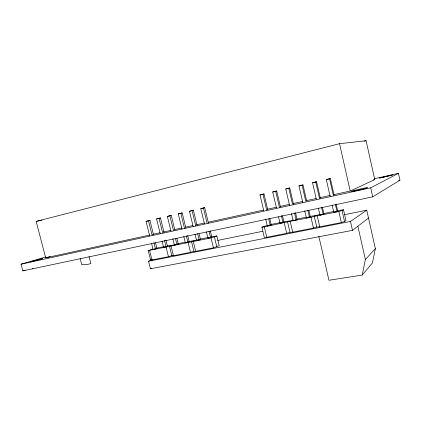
<?xml version="1.0" encoding="UTF-8"?>
<svg xmlns="http://www.w3.org/2000/svg" width="421" height="421" viewBox="0 0 421 421"><rect width="100%" height="100%" fill="white"/><g stroke="black" fill="none" stroke-linecap="round" stroke-linejoin="round"><path stroke-width="0.63" d="M318.844 236.391L328.948 280.275L362.213 275.076L365.381 259.52L357.871 226.224M344.899 214.621L366.749 210.184L375.364 248.622L372.401 262.967L362.213 275.076M365.381 259.52L375.364 248.622M152.776 259.552L148.55 261.231L150.434 268.787L352.493 230.361L368.507 218.046M148.55 261.231L350.477 221.446L366.749 210.184M267.614 225.251L261.894 227.156L264.314 237.412L266.782 237.276L286.701 233.339L289.99 232.334L292.716 232.15L313.461 228.056L316.718 227.045L319.728 226.819L341.347 222.546L344.562 221.541L345.973 220.604L343.52 209.79L337.721 210.674M45.568 256.989L21.05 264.204L22.813 270.877L372.717 196.833L399.95 180.193L398.44 173.331L374.701 178.662M261.894 227.156L264.341 226.935L287.548 221.867L310.987 217.325L314.255 216.357L338.852 211.584L343.52 209.79M332.153 205.153L333.753 212.189L337 211.521L337.747 211.1L336.147 204.085M318.365 208.074L319.96 215.036L323.949 213.952L322.502 207.637M319.96 215.036L323.949 213.952M21.05 264.204L370.706 187.829L398.44 173.331M320.197 214.336L315.934 215.489L314.255 216.357L316.718 227.045M304.725 210.821L306.346 217.846L310.324 216.762L308.856 210.395M306.346 217.846L307.219 217.404M291.49 213.626L293.105 220.578L296.163 219.946L297.079 219.499L295.468 212.563M293.105 220.578L294.037 220.13M293.084 219.983L287.548 221.867L289.99 232.334M278.539 216.894L280.028 223.272L283.023 222.656L283.996 222.204L282.507 215.836M333.516 194.713L350.225 191.045L374.743 179.578L366.096 140.725L339.542 143.687L36.164 221.378L45.678 257.847L149.765 235.018M280.028 223.272L281.012 222.82M265.672 218.952L267.309 225.898L271.266 224.83L269.787 218.531M267.309 225.898L268.345 225.435M152.891 249.074L148.245 250.595L150.565 259.91L151.965 259.957L168.447 256.699L171.836 255.705L173.42 255.715L190.518 252.337L193.892 251.342L195.681 251.321L213.431 247.811L219.22 245.738L216.857 235.96L210.884 236.907M150.434 268.787L151.634 268.282M172.926 255.258L171.836 255.705L169.489 246.211L174.604 244.554M148.245 250.595L211.037 237.918L216.857 235.96M206.395 231.882L207.916 238.154L210.584 237.602L211.826 237.107L210.279 230.713M207.916 238.154L209.169 237.655M150.565 259.91L151.713 259.457M195.023 234.15L196.57 240.496L200.47 239.449L199.086 233.755M196.57 240.496L197.428 240.159M197.107 239.865L191.529 241.665L193.892 251.342M183.809 236.523L185.345 242.812L186.677 242.301M185.345 242.812L189.24 241.77L187.703 235.502M172.847 238.702L174.415 245.064L178.293 244.033L176.888 238.318M174.415 245.064L178.293 244.033M162.038 240.991L163.595 247.295L166.074 246.785L167.469 246.269L165.911 239.975M163.595 247.295L164.532 246.953M151.655 243.848L153.055 249.474L154.486 248.948M153.055 249.474L156.912 248.448L155.491 242.712M330.111 196.202L326.322 179.578L330.343 178.567L334.116 195.155M326.322 179.578L330.343 178.567M316.329 199.217L312.556 182.767L316.576 181.761L320.334 198.17M312.556 182.767L316.576 181.761M302.804 202.522L298.968 185.919L302.978 184.914L306.651 200.838M298.968 185.919L302.978 184.914M22.813 270.877L25.313 270.103M289.58 205.411L285.759 188.982L286.722 188.682L289.759 187.982L293.563 204.369M285.759 188.982L289.759 187.982M276.444 207.958L272.708 192.008L276.708 191.008L280.423 206.921M272.708 192.008L276.708 191.008M263.741 210.737L260.02 194.949L264.009 193.949L267.709 209.705M260.02 194.949L264.009 193.949M45.678 257.847L50.083 256.542M204.422 223.73L200.77 208.684L204.711 207.7L208.427 223.041M200.77 208.684L204.711 207.7M193.165 226.535L189.455 211.305L190.781 210.932L193.386 210.326L197.081 225.524M189.455 211.305L193.386 210.326M181.961 228.982L178.262 213.9L179.625 213.515L182.182 212.926L185.861 227.977M178.262 213.9L182.182 212.926M160.164 233.429L156.575 218.925L160.469 217.957L164.048 232.429M170.968 231.066L167.358 216.426L168.758 216.036L171.268 215.457L174.857 230.061M167.358 216.426L171.268 215.457M149.639 235.728L146.061 221.367L149.95 220.399L153.428 234.423M146.061 221.367L149.95 220.399M156.575 218.925L160.469 217.957M364.186 141.203L366.096 140.725M373.464 179.862L374.743 179.578M152.334 234.45L160.043 232.76M163.259 232.055L170.968 230.366M174.82 229.519L181.888 227.971M185.745 227.124L192.813 225.572M196.665 224.73L204.374 223.035M208.232 222.193L263.488 210.074M267.34 209.226L276.334 207.253M280.191 206.406L289.185 204.432M293.042 203.59L302.678 201.475M306.535 200.628L316.171 198.517M320.028 197.67L330.306 195.412M398.666 180.477L399.95 180.193M36.164 221.378L41.911 220.178M156.454 248.169L163.427 246.727M167.232 245.938L172.247 245.18M177.599 243.796L185.182 242.228M188.971 241.444L194.139 240.654M200.154 239.128L208.358 237.433M270.729 224.53L280.27 222.556M283.454 221.899L289.448 220.962M296.858 219.125L306.467 217.141M310.309 216.347L315.934 215.489M323.307 213.657L333.337 211.584M155.091 248.822L156.912 248.448M164.995 246.78L167.469 246.269M187.319 242.17L189.24 241.77M197.859 239.991L200.47 239.449M210.232 237.433L211.826 237.107M269.514 225.193L271.266 224.83M281.607 222.693L283.996 222.204M295.863 219.751L297.079 219.499M307.84 217.278L310.324 216.762M334.511 211.768L335.59 211.547M336.668 211.321L337.747 211.1M217.657 240.428L262.641 231.303M89.063 256.636L90.831 263.546L88.289 264.256L81.737 264.746L80.164 258.62M148.492 220.804L152.065 235.197M153.933 242.712L155.491 248.969M149.629 250.563L151.965 259.957M171.058 246.148L173.42 255.715M159.043 218.357L162.638 232.887M164.511 240.47L166.074 246.785M166.095 247.174L168.447 256.699M169.879 215.841L173.489 230.513M175.525 238.807L176.941 244.543M192.065 210.7L195.786 225.961M197.644 233.592L199.191 239.954M193.297 241.57L195.681 251.321M188.145 242.633L190.518 252.337M180.825 213.305L184.53 228.424M186.377 235.981L187.919 242.28M214.405 236.949L216.789 246.811M211.037 237.918L213.431 247.811M203.432 208.063L207.085 223.146M209.063 231.318L210.584 237.602M262.946 194.27L266.672 210.095M268.756 218.962L270.245 225.293M264.341 226.935L266.782 237.276M290.258 221.593L292.716 232.15M284.243 222.835L286.701 233.339M275.697 191.313L279.433 207.306M281.381 215.62L283.023 222.656M288.806 188.276L292.484 204.111M294.542 212.979L296.163 219.946M315.734 182.03L319.513 198.523M321.544 207.4L323.144 214.378M317.25 216.036L319.728 226.819M310.987 217.325L313.461 228.056M302.078 185.198L305.772 201.201M307.84 210.158L309.461 217.199M338.852 211.584L341.347 222.546M329.564 178.825L333.358 195.491M335.4 204.469L337 211.521M339.542 143.687L350.225 191.045M350.477 221.446L352.493 230.361M342.084 210.621L344.562 221.541M370.706 187.829L372.717 196.833M32.954 268.382A6.336 0.295 -14.4 0 1 32.259 268.487M392.383 175.068L379.621 178.057L392.383 175.068M42.495 258.72L30.217 261.846L42.495 258.72M354.445 190.992A8.22 0.389 -12.9 0 0 367.496 187.771A8.22 0.389 -12.9 0 0 356.892 189.75A8.22 0.389 -12.9 0 0 354.445 190.992"/></g></svg>
